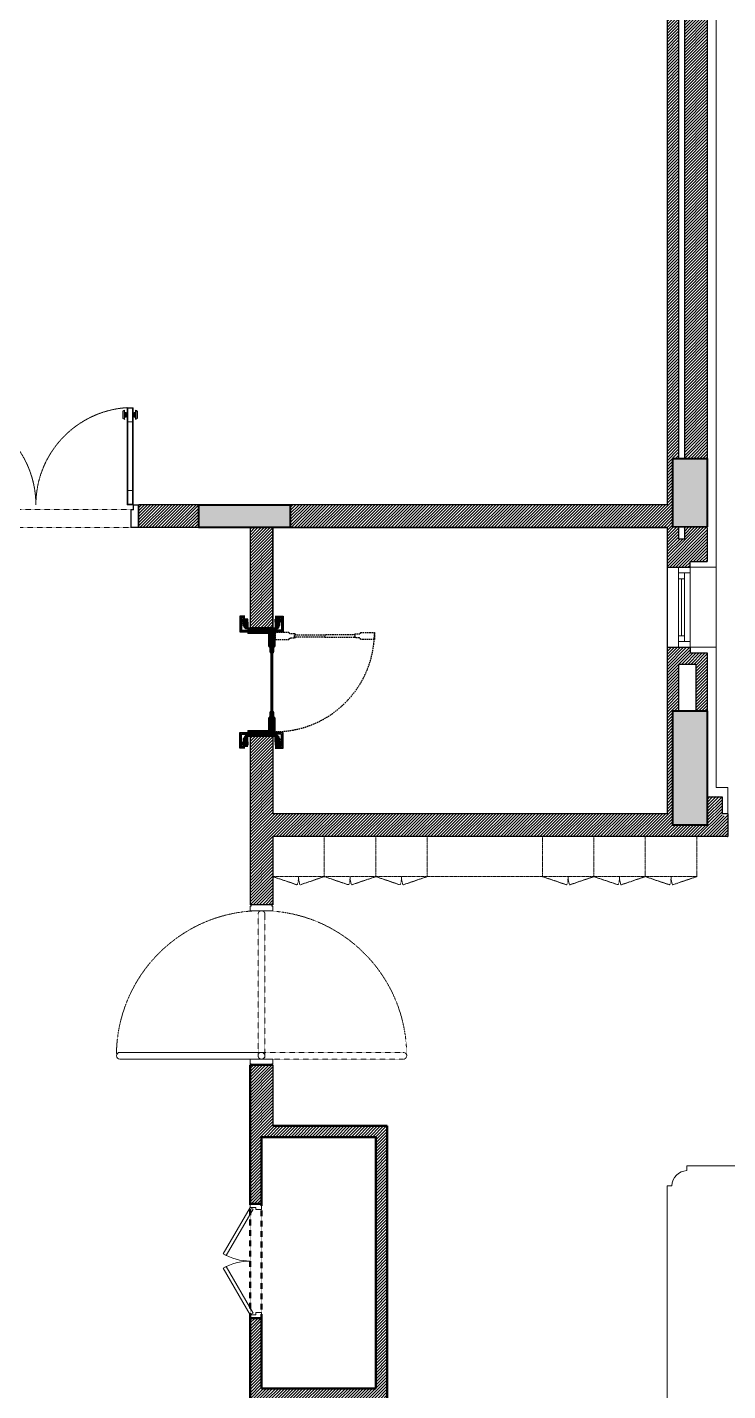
# Model space of a CAD drawing. Header units: inches. Extents: x 193287 to 241687, y 437648 to 550079.
# Drawn here: x 226417 to 232547, y 527358 to 539293 of the extents above; entities that cross this region are included whole.
import ezdxf

# ---------------------------------------------------------------- set-up
doc = ezdxf.new("R2010")
doc.units = ezdxf.units.IN
doc.header["$MEASUREMENT"] = 0
for name, pattern in [('xref grd floor$0$CENTER', [2, 1.25, -0.25, 0.25, -0.25]), ('xref grd floor$0$HIDDEN', [0.375, 0.25, -0.125]), ('xref grd floor$0$HIDDEN2', [0.1875, 0.125, -0.0625]), ('xref grd floor$1$HIDDEN', [0.375, 0.25, -0.125]), ('xref grd floor$1$HIDDEN2', [0.1875, 0.125, -0.0625])]:
    doc.linetypes.add(name, pattern=pattern)
for name, color, linetype, lineweight in [('1', 1, 'Continuous', 50), ('xref grd floor$0$A-ANNO-IDEN', 1, 'Continuous', 9), ('xref grd floor$0$A-DOOR', 134, 'Continuous', 18), ('xref grd floor$0$A-FLOR-FIXT', 8, 'Continuous', 9), ('xref grd floor$0$A-FLOR-HIDN', 252, 'xref grd floor$1$HIDDEN', 0), ('xref grd floor$0$A-WALL-TILE', 8, 'Continuous', 9), ('xref grd floor$0$WOOD-HID', 8, 'xref grd floor$0$HIDDEN', 18), ('xref grd floor$0$XREF-V2-GF_COLS$0$A-COLS', 5, 'Continuous', 40), ('xref grd floor$0$XREF-V2-GF_COLS$0$A-COLS-PATT', 253, 'Continuous', 20)]:
    doc.layers.add(name, color=color, linetype=linetype, lineweight=lineweight)
for name, color, linetype in [('xref grd floor$0$8', 8, 'Continuous'), ('xref grd floor$0$A-WALL', 7, 'Continuous'), ('xref grd floor$0$Calliper_wash basin counter', 1, 'Continuous'), ('xref grd floor$0$CQ Wall hatch_CHB', 8, 'Continuous'), ('xref grd floor$0$Layer1', 1, 'Continuous'), ('xref grd floor$0$WOOD', 23, 'Continuous')]:
    doc.layers.add(name, color=color, linetype=linetype)
pattern_1 = [(45, (20869.716, 76050.643), (-13.258252, 13.258252), [])]
pattern_2 = [(225, (218196.3136, -8146.5635), (2.65165043, -2.65165043), [])]
pattern_3 = [(225, (218218.0906, -8234.092), (2.65165043, -2.65165043), [])]
pattern_4 = [(225, (218218.0665, -8233.995), (2.65165043, -2.65165043), [])]

# ---------------------------------------------------------------- blocks, each defined once
blk = doc.blocks.new('*U40')
for p, q in [((-873, 1028), (-873, 948)), ((-869, 1008), (-859, 1008)), ((-869, 1008), (-869, 968)), ((-869, 968), (-859, 968)), ((-859, 1008), (-859, 968)), ((-855, 1008), (-850, 1008)), ((-855, 1008), (-855, 968)), ((-855, 968), (-850, 968)), ((-800, 1050), (-850, 1050)), ((-850, 1050), (-800, 1050)), ((-850, 200), (-850, 1050)), ((-804, 1046), (-846, 1046)), ((-846, 204), (-846, 1046)), ((-804, 1046), (-804, 204)), ((-800, 1050), (-800, 200)), ((-795, 1008), (-800, 1008)), ((-795, 968), (-800, 968)), ((-795, 1008), (-795, 968)), ((-781, 1008), (-791, 1008)), ((-791, 1008), (-791, 968)), ((-781, 968), (-791, 968)), ((-781, 1008), (-781, 968)), ((-777, 1028), (-777, 948)), ((777, 1028), (777, 948)), ((781, 1008), (781, 968)), ((781, 1008), (791, 1008)), ((781, 968), (791, 968)), ((791, 1008), (791, 968)), ((795, 1008), (795, 968)), ((795, 1008), (800, 1008)), ((795, 968), (800, 968)), ((800, 1050), (800, 200)), ((850, 1050), (800, 1050)), ((800, 1050), (850, 1050)), ((804, 1046), (804, 204)), ((804, 1046), (846, 1046)), ((846, 204), (846, 1046)), ((850, 200), (850, 1050)), ((855, 1008), (850, 1008)), ((855, 968), (850, 968)), ((855, 1008), (855, 968)), ((869, 1008), (859, 1008)), ((859, 1008), (859, 968)), ((869, 968), (859, 968)), ((869, 1008), (869, 968)), ((873, 1028), (873, 948)), ((-804, 926), (-846, 926)), ((804, 926), (846, 926)), ((-800, 200), (-850, 200)), ((800, 200), (850, 200))]:
    blk.add_line(p, q)
at = {"color": 253, "linetype": 'xref grd floor$1$HIDDEN2'}
for p, q in [((-830, 160), (830, 160)), ((830, 0), (-830, 0))]:
    blk.add_line(p, q, dxfattribs=at)
for points in [[(-888, 1020), (-888, 956)], [(-878, 1026), (-878, 949)], [(-772, 1026), (-772, 949)], [(-762, 1020), (-762, 956)], [(762, 1020), (762, 956)], [(772, 1026), (772, 949)], [(878, 1026), (878, 949)], [(888, 1020), (888, 956)]]:
    blk.add_lwpolyline(points)
for points in [[(-873, 1028), (-873, 948, -2.191511)], [(-777, 1028), (-777, 948, 2.191511)], [(777, 1028), (777, 948, -2.191511)], [(873, 1028), (873, 948, 2.191511)]]:
    blk.add_lwpolyline(points, format="xyb")
at = {"flags": 128}
for points in [[(-846, 926), (-804, 926), (-804, 1046), (-846, 1046)], [(846, 926), (804, 926), (804, 1046), (846, 1046)], [(-846, 204), (-804, 204), (-804, 324), (-846, 324)], [(846, 204), (804, 204), (804, 324), (846, 324)]]:
    blk.add_lwpolyline(points, close=True, dxfattribs=at)
for points in [[(-900, 200), (-850, 200), (-850, 160), (-830, 160), (-830, 0), (-900, 0)], [(-896, 196), (-854, 196), (-854, 156), (-834, 156), (-834, 4), (-896, 4)], [(900, 200), (850, 200), (850, 160), (830, 160), (830, 0), (900, 0)], [(896, 196), (854, 196), (854, 156), (834, 156), (834, 4), (896, 4)]]:
    blk.add_lwpolyline(points, close=True)
for centre, start, end in [((-861, 988), 106.2602, 129.7918), ((-861, 988), 230.2082, 253.7398), ((-789, 988), 50.2082, 73.7398), ((-789, 988), 286.2602, 309.7918), ((789, 988), 106.2602, 129.7918), ((789, 988), 230.2082, 253.7398), ((861, 988), 50.2082, 73.7398), ((861, 988), 286.2602, 309.7918)]:
    blk.add_arc(centre, 41.7, start, end)
at = {"linetype": 'xref grd floor$0$CENTER', "ltscale": 0.4}
for centre, start, end in [((-853, 199), 0.0777, 86.4509), ((853, 199), 93.5491, 179.9223)]:
    blk.add_arc(centre, 853, start, end, dxfattribs=at)
blk = doc.blocks.new('xref grd floor$0$DR-1400')
at = {"elevation": 0}
blk.add_lwpolyline([(0, 1350), (0, 1350), (200, 1350), (200, 1390), (190, 1390), (190, 1400), (10, 1400), (10, 1390), (0, 1390), (0, 1350)], dxfattribs=at)
at = {"color": 253, "linetype": 'xref grd floor$1$HIDDEN2'}
blk.add_lwpolyline([(70, 80), (70, 1320, -1), (130, 1320), (130, 80, -1), (70, 80)], format="xyb", dxfattribs=at)
blk.add_lwpolyline([(100, 110), (-1140, 110, 1), (-1140, 50), (100, 50, 1), (100, 110)], format="xyb")
blk.add_lwpolyline([(0, 50), (0, 50), (200, 50), (200, 10), (190, 10), (190, 0), (10, 0), (10, 10), (0, 10), (0, 50)])
at = {"linetype": 'xref grd floor$1$HIDDEN2'}
blk.add_lwpolyline([(100, 110), (1340, 110, -1), (1340, 50), (100, 50, -1), (100, 110)], format="xyb", dxfattribs=at)
blk.add_arc((100, 80, 0), 1270, 0.0002, 179.9998, dxfattribs=at)
blk = doc.blocks.new('xref grd floor$0$XREF-V2-GF_COLS')
at = {"layer": 'xref grd floor$0$XREF-V2-GF_COLS$0$A-COLS-PATT'}
for points in [[(281721, 503041), (281430, 502968), (281285, 503550), (281577, 503623)], [(278132, 502349), (278181, 502155), (277404, 501961), (277356, 502155)], [(282352, 500508), (282060, 500435), (281819, 501406), (282110, 501478)]]:
    blk.add_hatch(color=256, dxfattribs=at).paths.add_polyline_path(points)
at = {"layer": 'xref grd floor$0$XREF-V2-GF_COLS$0$A-COLS'}
for points in [[(281721, 503041), (281430, 502968), (281285, 503550), (281577, 503623)], [(281721, 503041), (281430, 502968), (281285, 503550), (281577, 503623)], [(278132, 502349), (278181, 502155), (277404, 501961), (277356, 502155)], [(278132, 502349), (278181, 502155), (277404, 501961), (277356, 502155)], [(282352, 500508), (282060, 500435), (281819, 501406), (282110, 501478)], [(282352, 500508), (282060, 500435), (281819, 501406), (282110, 501478)]]:
    blk.add_lwpolyline(points, close=True, dxfattribs=at)
blk = doc.blocks.new('xref grd floor$0$stonecladding')
at = {"layer": 'xref grd floor$0$A-WALL-TILE'}
for p, q in [((39160, 43451, 0), (39160, 40113, 0)), ((39160, 40113, 0), (39160, 34736, 0)), ((39160, 34736, 0), (39260, 34736, 0)), ((39260, 34736, 0), (39260, 34506, 0))]:
    blk.add_line(p, q, dxfattribs=at)
blk = doc.blocks.new('xref grd floor$0$door hinge plan')
at = {"layer": 'xref grd floor$0$Calliper_wash basin counter', "linetype": 'xref grd floor$0$HIDDEN2', "lineweight": 0}
for points in [[(18622, -10463), (18622, -10495), (18625, -10495), (18625, -10464)], [(18626, -10447), (18626, -10457), (18635, -10457)], [(18627, -10464), (18627, -10464)], [(18631, -10463), (18631, -10495), (18628, -10495), (18628, -10464)]]:
    blk.add_lwpolyline(points, dxfattribs=at)
blk.add_circle((18626, -10457), 7, dxfattribs=at)
blk = doc.blocks.new('xref grd floor$0$door gasket')
at = {"layer": 'xref grd floor$0$Calliper_wash basin counter', "color": 1, "lineweight": 0}
for points in [[(18558, -10543), (18558, -10544), (18556, -10544), (18558, -10545), (18558, -10546), (18556, -10545), (18558, -10546), (18558, -10546)], [(18559, -10543), (18559, -10544), (18560, -10544), (18559, -10545), (18559, -10546), (18560, -10545), (18559, -10546), (18558, -10546)]]:
    blk.add_lwpolyline(points, dxfattribs=at)
blk.add_circle((18558, -10540), 2.73, dxfattribs=at)
blk.add_arc((18558, -10540), 3.5, 281.1202, 258.8798, dxfattribs=at)
blk = doc.blocks.new('xref grd floor$0$wd-05')
at = {"layer": 'xref grd floor$0$WOOD', "lineweight": 0}
h = blk.add_hatch(dxfattribs=at)
h.set_pattern_fill('ANSI31', color=8, scale=30, angle=900, style=0)
h.set_pattern_definition(pattern_3)
h.paths.add_polyline_path([(18041, 5156), (18041, 5111), (18012, 5111), (18012, 5156)])
h = blk.add_hatch(dxfattribs=at)
h.set_pattern_fill('ANSI31', color=8, scale=30, angle=900, style=0)
h.set_pattern_definition(pattern_3)
edge = h.paths.add_edge_path()
edge.add_line((18058, 5111), (18058, 5115))
edge.add_line((18058, 5115), (18081, 5115))
edge.add_line((18081, 5115), (18081, 5111))
edge.add_line((18081, 5111), (18100, 5111))
edge.add_line((18100, 5111), (18100, 5131))
edge.add_line((18100, 5131), (18094, 5131))
edge.add_arc((18090, 5131), 4, 0, 90)
edge.add_line((18090, 5135), (18090, 5141))
edge.add_arc((18092, 5196), 54.6, -103.2056, -92.3567, ccw=False)
edge.add_arc((18084, 5159), 17.6, -142.9273, -106.2685, ccw=False)
edge.add_arc((18064, 5145), 6.95, 30.6508, 87.0016)
edge.add_arc((18065, 5146), 5.85, 88.0885, 182.1757)
edge.add_line((18059, 5146), (18055, 5146))
edge.add_line((18055, 5146), (18055, 5151))
edge.add_line((18055, 5151), (18046, 5151))
edge.add_line((18046, 5151), (18046, 5146))
edge.add_line((18046, 5146), (18041, 5146))
edge.add_line((18041, 5146), (18041, 5111))
edge.add_line((18041, 5111), (18058, 5111))
h = blk.add_hatch(dxfattribs=at)
h.set_pattern_fill('ANSI31', color=8, scale=30, angle=900, style=0)
h.set_pattern_definition(pattern_4)
edge = h.paths.add_edge_path()
edge.add_line((19071, 5115), (19071, 5111))
edge.add_line((19071, 5111), (19089, 5111))
edge.add_line((19089, 5111), (19089, 5146))
edge.add_line((19089, 5146), (19084, 5146))
edge.add_line((19084, 5146), (19084, 5151))
edge.add_line((19084, 5151), (19074, 5151))
edge.add_line((19074, 5151), (19074, 5146))
edge.add_line((19074, 5146), (19071, 5146))
edge.add_arc((19065, 5146), 5.85, -2.1757, 91.9115)
edge.add_arc((19065, 5145), 6.95, 92.9984, 149.3492)
edge.add_arc((19045, 5159), 17.6, -73.7315, -37.0727, ccw=False)
edge.add_arc((19038, 5196), 54.6, -87.6433, -76.7944, ccw=False)
edge.add_line((19040, 5141), (19040, 5135))
edge.add_arc((19040, 5131), 4, 90, 180)
edge.add_line((19036, 5131), (19030, 5131))
edge.add_line((19030, 5131), (19030, 5111))
edge.add_line((19030, 5111), (19048, 5111))
edge.add_line((19048, 5111), (19048, 5115))
edge.add_line((19048, 5115), (19071, 5115))
h = blk.add_hatch(dxfattribs=at)
h.set_pattern_fill('ANSI31', color=8, scale=30, angle=900, style=0)
h.set_pattern_definition(pattern_4)
h.paths.add_polyline_path([(19089, 5156), (19089, 5111), (19117, 5111), (19117, 5156)])
h = blk.add_hatch(dxfattribs=at)
h.set_pattern_fill('ANSI31', color=8, scale=30, angle=900, style=0)
h.set_pattern_definition(pattern_2)
h.paths.add_polyline_path([(18140, 5021), (18140, 5021), (18140, 5111), (18125, 5111), (18090, 5111), (18090, 4871), (18130, 4871), (18130, 4928), (18127, 4928), (18127, 4932), (18140, 4932)])
h = blk.add_hatch(dxfattribs=at)
h.set_pattern_fill('ANSI31', color=8, scale=30, angle=900, style=0)
h.set_pattern_definition(pattern_2)
h.paths.add_polyline_path([(18990, 5021), (18990, 5021), (18990, 5021), (18990, 5111), (19040, 5111), (19040, 4871), (19000, 4871), (19000, 4928), (19003, 4928), (19003, 4932), (18990, 4932)])
h = blk.add_hatch(dxfattribs=at)
h.set_pattern_fill('ANSI31', color=8, scale=30, angle=900, style=0)
h.set_pattern_definition([(225, (103975.2757, -15877.418), (2.65165043, -2.65165043), [])])
edge = h.paths.add_edge_path()
edge.add_line((18131, 4931), (18251, 4931))
edge.add_line((18251, 4931), (18251, 4927))
edge.add_arc((18251, 4920), 6.66, -3.7279, 93.0718, ccw=False)
edge.add_line((18258, 4920), (18263, 4920))
edge.add_line((18263, 4920), (18263, 4918))
edge.add_line((18263, 4918), (18301, 4918))
edge.add_line((18301, 4918), (18301, 4916))
edge.add_line((18301, 4916), (18307, 4916))
edge.add_arc((18310, 4916), 3.01, 180, 270.1129)
edge.add_line((18310, 4913), (18310, 4911))
edge.add_line((18310, 4911), (18300, 4911))
edge.add_line((18300, 4911), (18300, 4891))
edge.add_line((18300, 4891), (18310, 4891))
edge.add_line((18310, 4891), (18310, 4889))
edge.add_arc((18310, 4886), 3.01, 89.8871, 180)
edge.add_line((18307, 4886), (18301, 4886))
edge.add_line((18301, 4886), (18301, 4884))
edge.add_line((18301, 4884), (18263, 4884))
edge.add_line((18263, 4884), (18263, 4882))
edge.add_line((18263, 4882), (18258, 4882))
edge.add_arc((18251, 4882), 6.66, -93.0718, 3.7279, ccw=False)
edge.add_line((18251, 4875), (18251, 4871))
edge.add_line((18251, 4871), (18131, 4871))
edge.add_line((18131, 4871), (18131, 4902))
edge.add_line((18131, 4902), (18131, 4931))
h = blk.add_hatch(dxfattribs=at)
h.set_pattern_fill('ANSI31', color=8, scale=30, angle=900, style=0)
h.set_pattern_definition([(315, (-67705.967, -15424.9717), (-2.65165043, -2.65165043), [])])
h.paths.add_polyline_path([(18565, 4911), (18300, 4911), (18300, 4891), (18565, 4891)])
h = blk.add_hatch(dxfattribs=at)
h.set_pattern_fill('ANSI31', color=8, scale=30, angle=900, style=0)
h.set_pattern_definition([(225, (104842.2757, -15424.9717), (2.65165043, -2.65165043), [])])
h.paths.add_polyline_path([(18565, 4911), (18830, 4911), (18830, 4891), (18565, 4891)])
h = blk.add_hatch(dxfattribs=at)
h.set_pattern_fill('ANSI31', color=8, scale=30, angle=900, style=0)
h.set_pattern_definition([(225, (104843.2757, -15424.9717), (2.65165043, -2.65165043), [])])
edge = h.paths.add_edge_path()
edge.add_line((18830, 4891), (18820, 4891))
edge.add_line((18820, 4891), (18820, 4889))
edge.add_arc((18820, 4886), 3.01, 0, 90.1129, ccw=False)
edge.add_line((18823, 4886), (18829, 4886))
edge.add_line((18829, 4886), (18829, 4884))
edge.add_line((18829, 4884), (18867, 4884))
edge.add_line((18867, 4884), (18867, 4882))
edge.add_line((18867, 4882), (18872, 4882))
edge.add_arc((18878, 4882), 6.66, 176.2721, 273.0718)
edge.add_line((18879, 4875), (18879, 4871))
edge.add_line((18879, 4871), (18999, 4871))
edge.add_line((18999, 4871), (18999, 4931))
edge.add_line((18999, 4931), (18879, 4931))
edge.add_line((18879, 4931), (18879, 4927))
edge.add_arc((18878, 4920), 6.66, 86.9282, 183.7279)
edge.add_line((18872, 4920), (18867, 4920))
edge.add_line((18867, 4920), (18867, 4918))
edge.add_line((18867, 4918), (18829, 4918))
edge.add_line((18829, 4918), (18829, 4916))
edge.add_line((18829, 4916), (18823, 4916))
edge.add_arc((18820, 4916), 3.01, -90.1129, 0, ccw=False)
edge.add_line((18820, 4913), (18820, 4911))
edge.add_line((18820, 4911), (18830, 4911))
edge.add_line((18830, 4911), (18830, 4891))
h = blk.add_hatch(dxfattribs=at)
h.set_pattern_fill('ANSI31', color=8, scale=30, angle=900, style=0)
h.set_pattern_definition(pattern_2)
h.paths.add_polyline_path([(18041, 4826), (18041, 4871), (18012, 4871), (18012, 4826)])
h = blk.add_hatch(dxfattribs=at)
h.set_pattern_fill('ANSI31', color=8, scale=30, angle=900, style=0)
h.set_pattern_definition(pattern_2)
edge = h.paths.add_edge_path()
edge.add_line((18058, 4867), (18058, 4871))
edge.add_line((18058, 4871), (18041, 4871))
edge.add_line((18041, 4871), (18041, 4836))
edge.add_line((18041, 4836), (18046, 4836))
edge.add_line((18046, 4836), (18046, 4831))
edge.add_line((18046, 4831), (18055, 4831))
edge.add_line((18055, 4831), (18055, 4836))
edge.add_line((18055, 4836), (18059, 4836))
edge.add_arc((18065, 4836), 5.85, 177.8243, 271.9115)
edge.add_arc((18064, 4837), 6.95, -87.0016, -30.6508)
edge.add_arc((18084, 4823), 17.6, 106.2685, 142.9273, ccw=False)
edge.add_arc((18092, 4786), 54.6, 92.3567, 103.2056, ccw=False)
edge.add_line((18090, 4841), (18090, 4847))
edge.add_arc((18090, 4851), 4, -90, 0)
edge.add_line((18094, 4851), (18100, 4851))
edge.add_line((18100, 4851), (18100, 4871))
edge.add_line((18100, 4871), (18081, 4871))
edge.add_line((18081, 4871), (18081, 4867))
edge.add_line((18081, 4867), (18058, 4867))
h = blk.add_hatch(dxfattribs=at)
h.set_pattern_fill('ANSI31', color=8, scale=30, angle=900, style=0)
h.set_pattern_definition(pattern_2)
h.paths.add_polyline_path([(19030, 4851), (19036, 4851, 0.414214), (19040, 4847), (19040, 4841, -0.047373), (19050, 4839, -0.161332), (19059, 4833, 0.250955), (19065, 4830, 0.435265), (19071, 4836), (19074, 4836), (19074, 4831), (19084, 4831), (19084, 4836), (19089, 4836), (19089, 4871), (19071, 4871), (19071, 4867), (19048, 4867), (19048, 4871), (19039, 4871), (19030, 4871)])
h = blk.add_hatch(dxfattribs=at)
h.set_pattern_fill('ANSI31', color=8, scale=30, angle=900, style=0)
h.set_pattern_definition(pattern_2)
h.paths.add_polyline_path([(19089, 4826), (19089, 4871), (19117, 4871), (19117, 4826)])
at = {"layer": 'xref grd floor$0$8', "ltscale": 5, "elevation": 0}
for points in [[(17987, 5136), (17987, 5181), (18125, 5181), (18125, 5111)], [(17992, 5136), (17992, 5176), (18120, 5176), (18120, 5111)], [(18002, 5111), (18002, 5166), (18110, 5166), (18110, 5111)], [(19142, 5136), (19142, 5181), (19005, 5181), (19005, 5111)], [(19137, 5136), (19137, 5176), (19010, 5176), (19010, 5111)], [(19127, 5136), (19127, 5166), (19020, 5166), (19020, 5111)], [(17987, 4871), (17987, 4801), (18125, 4801), (18125, 4871)], [(17992, 4871), (17992, 4806), (18120, 4806), (18120, 4871)], [(18002, 4871), (18002, 4816), (18110, 4816), (18110, 4871)], [(19142, 4871), (19142, 4801), (19005, 4801), (19005, 4871)], [(19137, 4871), (19137, 4806), (19010, 4806), (19010, 4871)], [(19127, 4871), (19127, 4816), (19020, 4816), (19020, 4871)]]:
    blk.add_lwpolyline(points, dxfattribs=at)
at = {"layer": 'xref grd floor$0$8', "elevation": 0}
blk.add_lwpolyline([(18012, 4871), (18012, 4846)], dxfattribs=at)
at = {"layer": 'xref grd floor$0$8', "linetype": 'xref grd floor$0$HIDDEN', "ltscale": 50, "elevation": 0}
blk.add_lwpolyline([(18979, 4702), (18979, 4692), (18981, 4692, -0.414791), (18984, 4695), (18984, 4701), (18986, 4701), (18986, 4739), (18988, 4739), (18988, 4744, 0.449416), (18995, 4751), (18999, 4751), (18999, 4871), (18939, 4871), (18939, 4751), (18943, 4751, 0.449416), (18950, 4744), (18950, 4739), (18952, 4739), (18952, 4701), (18954, 4701), (18954, 4695, -0.414791), (18957, 4692), (18959, 4692), (18959, 4702)], format="xyb", close=True, dxfattribs=at)
for points in [[(18959, 4437), (18959, 4702), (18979, 4702), (18979, 4437), (18959, 4437)], [(18959, 4437), (18959, 4172), (18979, 4172), (18979, 4437), (18959, 4437)]]:
    blk.add_lwpolyline(points, dxfattribs=at)
blk.add_lwpolyline([(18939, 4003), (18939, 4123), (18943, 4123, -0.449416), (18950, 4130), (18950, 4135), (18952, 4135), (18952, 4173), (18954, 4173), (18954, 4179, 0.414791), (18957, 4182), (18959, 4182), (18959, 4172), (18979, 4172), (18979, 4182), (18981, 4182, 0.414791), (18984, 4179), (18984, 4173), (18986, 4173), (18986, 4135), (18988, 4135), (18988, 4130, -0.449416), (18995, 4123), (18999, 4123), (18999, 4003), (18968, 4003), (18968, 4003), (18939, 4003)], format="xyb", dxfattribs=at)
at = {"layer": 'xref grd floor$0$8', "linetype": 'xref grd floor$0$HIDDEN', "ltscale": 50}
blk.add_arc((18999, 4871, 0), 868, 180, 270, dxfattribs=at)
at = {"layer": 'xref grd floor$0$WOOD', "color": 1, "ltscale": 5, "elevation": 0}
for points in [[(18041, 5156), (18041, 5111), (18012, 5111), (18012, 5156), (18041, 5156)], [(19089, 5156), (19089, 5111), (19117, 5111), (19117, 5156), (19089, 5156)], [(18041, 4826), (18041, 4871), (18012, 4871), (18012, 4826), (18041, 4826)], [(19089, 4826), (19089, 4871), (19117, 4871), (19117, 4826), (19089, 4826)]]:
    blk.add_lwpolyline(points, dxfattribs=at)
for points in [[(18065, 5152, 0.435265), (18059, 5146), (18055, 5146), (18055, 5151), (18046, 5151), (18046, 5146), (18041, 5146), (18041, 5111), (18100, 5111), (18100, 5131), (18094, 5131, 0.414214), (18090, 5135), (18090, 5141, -0.047373), (18080, 5142, -0.161332), (18070, 5149, 0.250955)], [(19065, 5152, -0.435265), (19071, 5146), (19074, 5146), (19074, 5151), (19084, 5151), (19084, 5146), (19089, 5146), (19089, 5111), (19030, 5111), (19030, 5131), (19036, 5131, -0.414214), (19040, 5135), (19040, 5141, 0.047373), (19050, 5142, 0.161332), (19059, 5149, -0.250955)], [(18065, 4830, -0.435265), (18059, 4836), (18055, 4836), (18055, 4831), (18046, 4831), (18046, 4836), (18041, 4836), (18041, 4871), (18100, 4871), (18100, 4851), (18094, 4851, -0.414214), (18090, 4847), (18090, 4841, 0.047373), (18080, 4839, 0.161332), (18070, 4833, -0.250955)], [(19065, 4830, 0.435265), (19071, 4836), (19074, 4836), (19074, 4831), (19084, 4831), (19084, 4836), (19089, 4836), (19089, 4871), (19030, 4871), (19030, 4851), (19036, 4851, 0.414214), (19040, 4847), (19040, 4841, -0.047373), (19050, 4839, -0.161332), (19059, 4833, 0.250955)]]:
    blk.add_lwpolyline(points, format="xyb", close=True, dxfattribs=at)
for points in [[(18081, 5115), (18058, 5115), (18058, 5111), (18081, 5111)], [(19048, 5115), (19071, 5115), (19071, 5111), (19048, 5111)], [(18081, 4867), (18058, 4867), (18058, 4871), (18081, 4871)], [(19048, 4867), (19071, 4867), (19071, 4871), (19048, 4871)]]:
    blk.add_lwpolyline(points, close=True, dxfattribs=at)
at = {"layer": 'xref grd floor$0$WOOD', "color": 1, "lineweight": 0, "ltscale": 5, "elevation": 0}
blk.add_lwpolyline([(18140, 5111), (18140, 5111), (18140, 5111), (18140, 5111, -1.496606), (18140, 5111), (18140, 5111), (18125, 5111), (18090, 5111), (18090, 4871), (18130, 4871), (18130, 4871), (18130, 4928), (18127, 4928), (18127, 4932), (18140, 4932), (18140, 5111)], format="xyb", dxfattribs=at)
for points in [[(18990, 5111), (18990, 5111), (18990, 5111), (18990, 5111), (18990, 5111), (18990, 5111), (18995, 5111), (19040, 5111), (19040, 4871), (19000, 4871), (19000, 4871), (19000, 4928), (19003, 4928), (19003, 4932), (18995, 4932)], [(18993, 4932), (18990, 4932), (18990, 5111)]]:
    blk.add_lwpolyline(points, dxfattribs=at)
at = {"layer": 'xref grd floor$0$WOOD', "lineweight": 0, "ltscale": 5, "elevation": 0}
blk.add_lwpolyline([(18131, 4931), (18251, 4931), (18251, 4927, -0.449416), (18258, 4920), (18263, 4920), (18263, 4918), (18301, 4918), (18301, 4916), (18307, 4916, 0.414791), (18310, 4913), (18310, 4911), (18300, 4911), (18300, 4891), (18310, 4891), (18310, 4889, 0.414791), (18307, 4886), (18301, 4886), (18301, 4884), (18263, 4884), (18263, 4882), (18258, 4882, -0.449416), (18251, 4875), (18251, 4871), (18131, 4871), (18131, 4902), (18131, 4902), (18131, 4931)], format="xyb", dxfattribs=at)
for points in [[(18565, 4911), (18300, 4911), (18300, 4891), (18565, 4891), (18565, 4911)], [(18565, 4911), (18830, 4911), (18830, 4891), (18565, 4891), (18565, 4911)]]:
    blk.add_lwpolyline(points, dxfattribs=at)
blk.add_lwpolyline([(18830, 4891), (18820, 4891), (18820, 4889, -0.414791), (18823, 4886), (18829, 4886), (18829, 4884), (18867, 4884), (18867, 4882), (18872, 4882, 0.449416), (18879, 4875), (18879, 4871), (18999, 4871), (18999, 4931), (18879, 4931), (18879, 4927, 0.449416), (18872, 4920), (18867, 4920), (18867, 4918), (18829, 4918), (18829, 4916), (18823, 4916, -0.414791), (18820, 4913), (18820, 4911), (18830, 4911)], format="xyb", close=True, dxfattribs=at)
at = {"layer": 'xref grd floor$0$WOOD', "ltscale": 5}
blk.add_lwpolyline([(18995, 4932), (18995, 4935), (18993, 4935), (18993, 4932)], dxfattribs=at)
at = {"layer": 'xref grd floor$0$WOOD-HID', "color": 1, "extrusion": (0, 0, -1), "zscale": -1, "rotation": 180}
blk.add_blockref('xref grd floor$0$door gasket', (-436, -5612), dxfattribs=at)
at = {"layer": 'xref grd floor$0$WOOD-HID', "color": 5, "extrusion": (0, 0, -1), "zscale": -1, "rotation": 180}
blk.add_blockref('xref grd floor$0$door hinge plan', (-374, -5586), dxfattribs=at)
blk = doc.blocks.new('mak ground floor plan')
at = {"layer": 'xref grd floor$0$CQ Wall hatch_CHB'}
h = blk.add_hatch(dxfattribs=at)
h.set_pattern_fill('ANSI31,_O', color=8, scale=150)
h.set_pattern_definition(pattern_1)
h.paths.add_polyline_path([(59650, 113667), (59700, 113667), (59700, 119462), (59700, 119762), (58850, 119762), (58450, 119762), (58450, 119812), (58850, 119812), (58850, 120012), (58350, 120012), (58350, 119662), (59600, 119662), (59600, 113262), (56300, 113262), (56300, 113062), (59600, 113062), (59600, 113062), (59600, 112764), (59600, 112714), (59800, 112714), (59800, 112764), (59950, 112764), (59950, 113067), (59750, 113067), (59750, 112964), (59700, 112964), (59700, 113067), (59650, 113067)])
h = blk.add_hatch(dxfattribs=at)
h.set_pattern_fill('ANSI31,_O', color=8, scale=150)
h.set_pattern_definition(pattern_1)
h.paths.add_polyline_path([(59950, 119462), (59750, 119462), (59750, 113667), (59950, 113667)])
h = blk.add_hatch(dxfattribs=at)
h.set_pattern_fill('ANSI31,_O', color=8, scale=150)
h.set_pattern_definition(pattern_1)
h.paths.add_polyline_path([(55500, 113262), (54975, 113262), (54975, 113062), (55500, 113062)])
h = blk.add_hatch(dxfattribs=at)
h.set_pattern_fill('ANSI31,_O', color=8, scale=150)
h.set_pattern_definition(pattern_1)
h.paths.add_polyline_path([(56150, 113062), (55950, 113062), (55950, 112184), (56150, 112184)])
h = blk.add_hatch(dxfattribs=at)
h.set_pattern_fill('ANSI31,_O', color=8, scale=150)
h.set_pattern_definition(pattern_1)
h.paths.add_polyline_path([(59950, 111964), (59800, 111964), (59800, 112014), (59600, 112014), (59600, 111964), (59600, 110557), (56150, 110557), (56150, 111234), (55950, 111234), (55950, 109759), (56150, 109759), (56150, 110357), (60130, 110357), (60134, 110552), (60080, 110532), (60080, 110706), (59950, 110707), (59950, 110457), (59650, 110457), (59650, 111457), (59700, 111457), (59700, 111867), (59850, 111867), (59850, 111457), (59950, 111457)])
h = blk.add_hatch(dxfattribs=at)
h.set_pattern_fill('ANSI31,_O', color=8, scale=150)
h.set_pattern_definition(pattern_1)
h.paths.add_polyline_path([(59700, 94701), (59600, 94701), (59600, 92077), (58300, 92077), (58250, 92076), (58250, 91976), (58300, 91976), (58300, 91727), (59200, 91727), (59200, 91927), (58400, 91927), (58400, 91977), (59200, 91977), (59200, 91977), (59700, 91977), (59700, 92477)])
h.paths.add_polyline_path([(59600, 96801), (59700, 96801), (59700, 98732), (59700, 98732), (59700, 99532), (59700, 100337), (59750, 100337), (59750, 99532), (59950, 99532), (59950, 101627), (59750, 101627), (59750, 101037), (59700, 101037), (59700, 101627), (59650, 101627), (59650, 102627), (59950, 102627), (61107, 102627), (61107, 102577), (59950, 102577), (59950, 102377), (61207, 102377), (61207, 102727), (59700, 102727), (59700, 104677), (59600, 104677), (59600, 104327), (57150, 104327), (57150, 104427), (56050, 104427), (56050, 105427), (57150, 105427), (57150, 107827), (56150, 107827), (56150, 108359), (55950, 108359), (55950, 107142), (56050, 107142), (56050, 107727), (57050, 107727), (57050, 105527), (56050, 105527), (56050, 106142), (55950, 106142), (55950, 104177), (56050, 104177), (56050, 104227), (59600, 104227), (59600, 102727), (59600, 99627), (58400, 99627), (58400, 102927), (56050, 102927), (56050, 103227), (55950, 103227), (55950, 102239), (56050, 102239), (56050, 102303), (56900, 102303), (56900, 102109), (57000, 102109), (57000, 102727), (58300, 102727), (58300, 100227), (57000, 100227), (57000, 101159), (56900, 101159), (56900, 101037), (56050, 101037), (56050, 101339), (55950, 101339), (55950, 100227), (54975, 100227), (54975, 100027), (55125, 100027), (55125, 99427), (55325, 99427), (55325, 100027), (58200, 100027), (58200, 99427), (59600, 99427)])
for p, q in [((55950, 107141, 0), (55950, 108358, 0)), ((55950, 108358, 0), (56150, 108358, 0)), ((55950, 107141, 0), (55950, 108358, 0)), ((55950, 108358, 0), (56150, 108358, 0)), ((55950, 107141, 0), (55950, 108358, 0)), ((55950, 108358, 0), (56150, 108358, 0)), ((56150, 107826, 0), (57150, 107826, 0)), ((56150, 107826, 0), (57150, 107826, 0)), ((56150, 107826, 0), (57150, 107826, 0)), ((57150, 107826, 0), (57150, 105426, 0)), ((57150, 107826, 0), (57150, 105426, 0)), ((57150, 107826, 0), (57150, 105426, 0)), ((57050, 107726, 0), (56050, 107726, 0)), ((56050, 107726, 0), (56050, 107141, 0)), ((57050, 107726, 0), (56050, 107726, 0)), ((56050, 107726, 0), (56050, 107141, 0)), ((57050, 107726, 0), (56050, 107726, 0)), ((56050, 107726, 0), (56050, 107141, 0)), ((57050, 105526, 0), (57050, 107726, 0)), ((57050, 105526, 0), (57050, 107726, 0)), ((57050, 105526, 0), (57050, 107726, 0)), ((56050, 107141, 0), (55950, 107141, 0)), ((56050, 107141, 0), (55950, 107141, 0)), ((56050, 107141, 0), (55950, 107141, 0)), ((55950, 104126, 0), (55950, 106141, 0)), ((55950, 106141, 0), (56050, 106141, 0)), ((55950, 104126, 0), (55950, 106141, 0)), ((55950, 106141, 0), (56050, 106141, 0)), ((55950, 104126, 0), (55950, 106141, 0)), ((55950, 106141, 0), (56050, 106141, 0)), ((56050, 106141, 0), (56050, 105526, 0)), ((56050, 106141, 0), (56050, 105526, 0)), ((56050, 106141, 0), (56050, 105526, 0)), ((56050, 105526, 0), (57050, 105526, 0)), ((56050, 105526, 0), (57050, 105526, 0)), ((56050, 105526, 0), (57050, 105526, 0))]:
    blk.add_line(p, q)
at = {"color": 253, "linetype": 'xref grd floor$0$HIDDEN2'}
for p, q in [((55950, 107141, 0), (55950, 106141, 0)), ((55950, 107141, 0), (55950, 106141, 0)), ((55950, 107141, 0), (55950, 106141, 0)), ((56050, 106141, 0), (56050, 107141, 0)), ((56050, 106141, 0), (56050, 107141, 0)), ((56050, 106141, 0), (56050, 107141, 0))]:
    blk.add_line(p, q, dxfattribs=at)
at = {"layer": 'xref grd floor$0$8'}
blk.add_line((59600, 110556, 0), (56150, 110556, 0), dxfattribs=at)
blk.add_line((59600, 110556, 0), (56150, 110556, 0), dxfattribs=at)
blk.add_line((59600, 110556, 0), (56150, 110556, 0), dxfattribs=at)
at = {"layer": 'xref grd floor$0$A-DOOR'}
for p, q in [((59750, 112614, 0), (59700, 112614, 0)), ((59750, 112614, 0), (59700, 112614, 0)), ((59750, 112614, 0), (59700, 112614, 0)), ((59725, 112614, 0), (59725, 112114, 0)), ((59725, 112614, 0), (59725, 112114, 0)), ((59725, 112614, 0), (59725, 112114, 0)), ((59750, 112114, 0), (59700, 112114, 0)), ((59750, 112114, 0), (59700, 112114, 0)), ((59750, 112114, 0), (59700, 112114, 0))]:
    blk.add_line(p, q, dxfattribs=at)
at = {"layer": 'xref grd floor$0$A-DOOR', "elevation": 0}
for points in [[(59800, 112714), (59700, 112714), (59700, 112014), (59800, 112014)], [(59800, 112714), (59700, 112714), (59700, 112664), (59800, 112664)], [(59800, 112714), (59700, 112714), (59700, 112014), (59800, 112014)], [(59800, 112714), (59700, 112714), (59700, 112664), (59800, 112664)], [(59800, 112714), (59700, 112714), (59700, 112014), (59800, 112014)], [(59800, 112714), (59700, 112714), (59700, 112664), (59800, 112664)], [(59750, 112664), (59700, 112664), (59700, 112064), (59750, 112064)], [(59750, 112664), (59700, 112664), (59700, 112064), (59750, 112064)], [(59750, 112664), (59700, 112664), (59700, 112064), (59750, 112064)], [(59800, 112014), (59700, 112014), (59700, 112064), (59800, 112064)], [(59800, 112014), (59700, 112014), (59700, 112064), (59800, 112064)], [(59800, 112014), (59700, 112014), (59700, 112064), (59800, 112064)], [(55741, 106689), (55715, 106704), (55950, 107111), (55976, 107096)], [(55741, 106689), (55715, 106704), (55950, 107111), (55976, 107096)], [(55741, 106689), (55715, 106704), (55950, 107111), (55976, 107096)], [(55960, 107141), (55950, 107141), (55950, 107111), (56000, 107111), (56000, 107091), (56050, 107091), (56050, 107141), (56040, 107141)], [(55960, 107141), (55950, 107141), (55950, 107111), (56000, 107111), (56000, 107091), (56050, 107091), (56050, 107141), (56040, 107141)], [(55960, 107141), (55950, 107141), (55950, 107111), (56000, 107111), (56000, 107091), (56050, 107091), (56050, 107141), (56040, 107141)], [(55741, 106593), (55715, 106578), (55950, 106171), (55976, 106186)], [(55741, 106593), (55715, 106578), (55950, 106171), (55976, 106186)], [(55741, 106593), (55715, 106578), (55950, 106171), (55976, 106186)], [(55950, 106141), (55950, 106171), (56000, 106171), (56000, 106191), (56050, 106191), (56050, 106141)], [(55950, 106141), (55950, 106171), (56000, 106171), (56000, 106191), (56050, 106191), (56050, 106141)], [(55950, 106141), (55950, 106171), (56000, 106171), (56000, 106191), (56050, 106191), (56050, 106141)]]:
    blk.add_lwpolyline(points, close=True, dxfattribs=at)
at = {"layer": 'xref grd floor$0$A-DOOR'}
for centre, start, end in [((55950, 107111, 0), 240, 270), ((55950, 107111, 0), 240, 270), ((55950, 107111, 0), 240, 270), ((55950, 106171, 0), 90, 120), ((55950, 106171, 0), 90, 120), ((55950, 106171, 0), 90, 120)]:
    blk.add_arc(centre, 470, start, end, dxfattribs=at)
at = {"layer": 'xref grd floor$0$A-FLOR-FIXT', "lineweight": 0, "elevation": 0}
blk.add_lwpolyline([(59600, 104676), (59600, 107300), (59640, 107300, -0.385315), (59773, 107433), (59773, 107474), (60966, 107474), (60966, 107433, -0.385315), (61100, 107300), (61140, 107300), (61140, 105302), (61100, 105302, -0.385315), (60966, 105169), (60966, 105129), (60300, 105129), (60300, 103326), (62890, 103326), (62890, 109756), (61650, 109756), (61650, 110356)], format="xyb", dxfattribs=at)
blk.add_lwpolyline([(59600, 104676), (59600, 107300), (59640, 107300, -0.385315), (59773, 107433), (59773, 107474), (60966, 107474), (60966, 107433, -0.385315), (61100, 107300), (61140, 107300), (61140, 105302), (61100, 105302, -0.385315), (60966, 105169), (60966, 105129), (60300, 105129), (60300, 103326), (62890, 103326), (62890, 109756), (61650, 109756), (61650, 110356)], format="xyb", dxfattribs=at)
blk.add_lwpolyline([(59600, 104676), (59600, 107300), (59640, 107300, -0.385315), (59773, 107433), (59773, 107474), (60966, 107474), (60966, 107433, -0.385315), (61100, 107300), (61140, 107300), (61140, 105302), (61100, 105302, -0.385315), (60966, 105169), (60966, 105129), (60300, 105129), (60300, 103326), (62890, 103326), (62890, 109756), (61650, 109756), (61650, 110356)], format="xyb", dxfattribs=at)
at = {"layer": 'xref grd floor$0$A-FLOR-HIDN', "lineweight": 0, "ltscale": 0.2}
for p, q in [((57500, 110356, 0), (59859, 110356, 0)), ((57500, 110356, 0), (59859, 110356, 0)), ((57500, 110356, 0), (59859, 110356, 0)), ((59859, 110006, 0), (59859, 110356, 0)), ((59859, 110006, 0), (59859, 110356, 0)), ((59859, 110006, 0), (59859, 110356, 0)), ((56149, 110006, 0), (56362, 109934, 0)), ((56149, 110006, 0), (56362, 109934, 0)), ((56149, 110006, 0), (56362, 109934, 0)), ((56599, 110006, 0), (56386, 109934, 0)), ((56599, 110006, 0), (56386, 109934, 0)), ((56599, 110006, 0), (56386, 109934, 0)), ((56600, 110006, 0), (56813, 109934, 0)), ((56600, 110006, 0), (56813, 109934, 0)), ((56600, 110006, 0), (56813, 109934, 0)), ((57050, 110006, 0), (56837, 109934, 0)), ((57050, 110006, 0), (56837, 109934, 0)), ((57050, 110006, 0), (56837, 109934, 0)), ((57050, 110006, 0), (57263, 109934, 0)), ((57050, 110006, 0), (57263, 109934, 0)), ((57050, 110006, 0), (57263, 109934, 0)), ((57500, 110006, 0), (57287, 109934, 0)), ((57500, 110006, 0), (57287, 109934, 0)), ((57500, 110006, 0), (57287, 109934, 0)), ((58508, 110006, 0), (58722, 109934, 0)), ((58508, 110006, 0), (58722, 109934, 0)), ((58508, 110006, 0), (58722, 109934, 0)), ((58958, 110006, 0), (58745, 109934, 0)), ((58958, 110006, 0), (58745, 109934, 0)), ((58958, 110006, 0), (58745, 109934, 0)), ((58958, 110006, 0), (59172, 109934, 0)), ((58958, 110006, 0), (59172, 109934, 0)), ((58958, 110006, 0), (59172, 109934, 0)), ((59408, 110006, 0), (59195, 109934, 0)), ((59408, 110006, 0), (59195, 109934, 0)), ((59408, 110006, 0), (59195, 109934, 0)), ((59409, 110006, 0), (59859, 110006, 0)), ((59409, 110006, 0), (59622, 109934, 0)), ((59409, 110006, 0), (59859, 110006, 0)), ((59409, 110006, 0), (59622, 109934, 0)), ((59409, 110006, 0), (59859, 110006, 0)), ((59409, 110006, 0), (59622, 109934, 0)), ((59859, 110006, 0), (59646, 109934, 0)), ((59859, 110006, 0), (59646, 109934, 0)), ((59859, 110006, 0), (59646, 109934, 0))]:
    blk.add_line(p, q, dxfattribs=at)
at = {"layer": 'xref grd floor$0$A-FLOR-HIDN', "lineweight": 0, "ltscale": 0.2, "elevation": 0}
blk.add_lwpolyline([(56150, 110356), (57500, 110356), (57500, 110006), (56150, 110006)], close=True, dxfattribs=at)
blk.add_lwpolyline([(56150, 110356), (57500, 110356), (57500, 110006), (56150, 110006)], close=True, dxfattribs=at)
blk.add_lwpolyline([(56150, 110356), (57500, 110356), (57500, 110006), (56150, 110006)], close=True, dxfattribs=at)
for points in [[(56599, 110356), (56599, 110006)], [(56599, 110356), (56599, 110006)], [(56599, 110356), (56599, 110006)], [(58958, 110356), (58958, 110006), (57500, 110006)], [(58958, 110356), (58958, 110006), (57500, 110006)], [(58958, 110356), (58958, 110006), (57500, 110006)], [(58508, 110356), (58508, 110006)], [(58508, 110356), (58508, 110006)], [(58508, 110356), (58508, 110006)], [(58958, 110356), (58958, 110006), (59408, 110006), (59408, 110356)], [(58958, 110356), (58958, 110006), (59408, 110006), (59408, 110356)], [(58958, 110356), (58958, 110006), (59408, 110006), (59408, 110356)]]:
    blk.add_lwpolyline(points, dxfattribs=at)
at = {"layer": 'xref grd floor$0$A-FLOR-HIDN', "lineweight": 0, "ltscale": 0.2}
blk.add_lwpolyline([(57050, 110356), (57050, 110006)], dxfattribs=at)
blk.add_lwpolyline([(57050, 110356), (57050, 110006)], dxfattribs=at)
blk.add_lwpolyline([(57050, 110356), (57050, 110006)], dxfattribs=at)
for centre, start, end in [((56149, 110006, 0), 341.3611, 0), ((56149, 110006, 0), 341.3611, 0), ((56149, 110006, 0), 341.3611, 0), ((56599, 110006, 0), 180, 198.6389), ((56599, 110006, 0), 180, 198.6389), ((56599, 110006, 0), 180, 198.6389), ((56600, 110006, 0), 341.3611, 0), ((56600, 110006, 0), 341.3611, 0), ((56600, 110006, 0), 341.3611, 0), ((57050, 110006, 0), 180, 198.6389), ((57050, 110006, 0), 180, 198.6389), ((57050, 110006, 0), 180, 198.6389), ((57050, 110006, 0), 341.3611, 0), ((57050, 110006, 0), 341.3611, 0), ((57050, 110006, 0), 341.3611, 0), ((57500, 110006, 0), 180, 198.6389), ((57500, 110006, 0), 180, 198.6389), ((57500, 110006, 0), 180, 198.6389), ((58508, 110006, 0), 341.3611, 0), ((58508, 110006, 0), 341.3611, 0), ((58508, 110006, 0), 341.3611, 0), ((58958, 110006, 0), 180, 198.6389), ((58958, 110006, 0), 180, 198.6389), ((58958, 110006, 0), 180, 198.6389), ((58958, 110006, 0), 341.3611, 0), ((58958, 110006, 0), 341.3611, 0), ((58958, 110006, 0), 341.3611, 0), ((59408, 110006, 0), 180, 198.6389), ((59408, 110006, 0), 180, 198.6389), ((59408, 110006, 0), 180, 198.6389), ((59409, 110006, 0), 341.3611, 0), ((59409, 110006, 0), 341.3611, 0), ((59409, 110006, 0), 341.3611, 0), ((59859, 110006, 0), 180, 198.6389), ((59859, 110006, 0), 180, 198.6389), ((59859, 110006, 0), 180, 198.6389)]:
    blk.add_arc(centre, 225, start, end, dxfattribs=at)
at = {"layer": 'xref grd floor$0$A-WALL'}
for p, q in [((59600, 119661, 0), (59600, 113261, 0)), ((59600, 119661, 0), (59600, 113261, 0)), ((59600, 119661, 0), (59600, 113261, 0)), ((59950, 119461, 0), (59950, 113666, 0)), ((59950, 119461, 0), (59950, 113666, 0)), ((59950, 119461, 0), (59950, 113666, 0)), ((55500, 113261, 0), (54975, 113261, 0)), ((54975, 113061, 0), (54975, 113261, 0)), ((55500, 113261, 0), (54975, 113261, 0)), ((54975, 113061, 0), (54975, 113261, 0)), ((55500, 113261, 0), (54975, 113261, 0)), ((54975, 113061, 0), (54975, 113261, 0)), ((59600, 113261, 0), (56300, 113261, 0)), ((59600, 113261, 0), (56300, 113261, 0)), ((59600, 113261, 0), (56300, 113261, 0)), ((55500, 113061, 0), (54975, 113061, 0)), ((55500, 113061, 0), (54975, 113061, 0)), ((55500, 113061, 0), (54975, 113061, 0)), ((55950, 113061, 0), (55950, 112184, 0)), ((55950, 113061, 0), (55950, 112184, 0)), ((55950, 113061, 0), (55950, 112184, 0)), ((56150, 113061, 0), (56150, 112184, 0)), ((59600, 113061, 0), (56150, 113061, 0)), ((56150, 113061, 0), (56150, 112184, 0)), ((59600, 113061, 0), (56150, 113061, 0)), ((56150, 113061, 0), (56150, 112184, 0)), ((59600, 113061, 0), (56150, 113061, 0)), ((59600, 113061, 0), (59600, 112714, 0)), ((59600, 113061, 0), (59600, 112714, 0)), ((59600, 113061, 0), (59600, 112714, 0)), ((59950, 113061, 0), (59950, 112764, 0)), ((59950, 113061, 0), (59950, 112764, 0)), ((59950, 113061, 0), (59950, 112764, 0)), ((59600, 112714, 0), (59800, 112714, 0)), ((59600, 112714, 0), (59800, 112714, 0)), ((59600, 112714, 0), (59800, 112714, 0)), ((59800, 112764, 0), (59950, 112764, 0)), ((59800, 112714, 0), (59800, 112764, 0)), ((59800, 112764, 0), (59950, 112764, 0)), ((59800, 112714, 0), (59800, 112764, 0)), ((59800, 112764, 0), (59950, 112764, 0)), ((59800, 112714, 0), (59800, 112764, 0)), ((56150, 112184, 0), (55950, 112184, 0)), ((59600, 112014, 0), (59600, 110556, 0)), ((59600, 112014, 0), (59800, 112014, 0)), ((59600, 112014, 0), (59600, 110556, 0)), ((59600, 112014, 0), (59800, 112014, 0)), ((59600, 112014, 0), (59600, 110556, 0)), ((59600, 112014, 0), (59800, 112014, 0)), ((59800, 112014, 0), (59800, 111964)), ((59800, 112014, 0), (59800, 111964)), ((59800, 112014, 0), (59800, 111964)), ((59800, 111964), (59950, 111964)), ((59800, 111964), (59950, 111964)), ((59800, 111964), (59950, 111964)), ((59950, 111964, 0), (59950, 111456, 0)), ((59950, 111964, 0), (59950, 111456, 0)), ((59950, 111964, 0), (59950, 111456, 0)), ((59950, 111964, 0), (59950, 111456, 0)), ((59950, 111964, 0), (59950, 111456, 0)), ((59950, 111964, 0), (59950, 111456, 0)), ((55950, 111234, 0), (55950, 109758, 0)), ((55950, 111234, 0), (55950, 109758, 0)), ((55950, 111234, 0), (55950, 109758, 0)), ((56150, 111234, 0), (55950, 111234, 0)), ((56150, 111234, 0), (56150, 110556, 0)), ((56150, 111234, 0), (56150, 110556, 0)), ((56150, 111234, 0), (56150, 110556, 0)), ((56150, 110906, 0), (56150, 110556, 0)), ((56150, 110906, 0), (56150, 110556, 0)), ((56150, 110906, 0), (56150, 110556, 0)), ((59950, 110706, 0), (60080, 110706, 0)), ((59950, 110706, 0), (60080, 110706, 0)), ((59950, 110706, 0), (60080, 110706, 0)), ((60080, 110706), (60080, 110556)), ((60080, 110706), (60080, 110556)), ((60080, 110706), (60080, 110556)), ((59600, 110556, 0), (56150, 110556, 0)), ((59600, 110556, 0), (56150, 110556, 0)), ((59600, 110556, 0), (56150, 110556, 0)), ((60130, 110556, 0), (60080, 110556, 0)), ((60130, 110556, 0), (60080, 110556, 0)), ((60130, 110556, 0), (60080, 110556, 0)), ((60130, 110556), (60130, 110356)), ((60130, 110556), (60130, 110356)), ((60130, 110556), (60130, 110356)), ((56150, 110356, 0), (56150, 109758, 0)), ((60130, 110356, 0), (56150, 110356, 0)), ((56150, 110356, 0), (56150, 109758, 0)), ((60130, 110356, 0), (56150, 110356, 0)), ((56150, 110356, 0), (56150, 109758, 0)), ((60130, 110356, 0), (56150, 110356, 0)), ((56150, 109758, 0), (55950, 109758, 0)), ((56150, 109758, 0), (55950, 109758, 0)), ((56150, 109758, 0), (55950, 109758, 0)), ((56150, 108358, 0), (56150, 107826, 0)), ((56150, 108358, 0), (56150, 107826, 0)), ((56150, 108358, 0), (56150, 107826, 0))]:
    blk.add_line(p, q, dxfattribs=at)
at = {"layer": 'xref grd floor$0$A-WALL', "color": 1}
for p, q in [((59700, 119461, 0), (59700, 113666, 0)), ((59700, 119461, 0), (59700, 113666, 0)), ((59700, 119461, 0), (59700, 113666, 0)), ((59750, 119461, 0), (59750, 113666, 0)), ((59750, 119461, 0), (59750, 113666, 0)), ((59750, 119461, 0), (59750, 113666, 0)), ((59700, 113066, 0), (59700, 112964, 0)), ((59700, 113066, 0), (59700, 112964, 0)), ((59700, 113066, 0), (59700, 112964, 0)), ((59750, 113066, 0), (59750, 112964, 0)), ((59750, 113066, 0), (59750, 112964, 0)), ((59750, 113066, 0), (59750, 112964, 0)), ((59700, 112964, 0), (59750, 112964, 0)), ((59700, 112964, 0), (59750, 112964, 0)), ((59700, 112964, 0), (59750, 112964, 0)), ((59600, 112714, 0), (59600, 112014, 0)), ((59600, 112714, 0), (59600, 112014, 0)), ((59600, 112714, 0), (59600, 112014, 0)), ((59700, 111866, 0), (59700, 111456, 0)), ((59700, 111866, 0), (59850, 111866, 0)), ((59700, 111866, 0), (59700, 111456, 0)), ((59700, 111866, 0), (59850, 111866, 0)), ((59700, 111866, 0), (59700, 111456, 0)), ((59700, 111866, 0), (59850, 111866, 0)), ((59700, 111866, 0), (59700, 111456, 0)), ((59700, 111866, 0), (59850, 111866, 0)), ((59700, 111866, 0), (59700, 111456, 0)), ((59700, 111866, 0), (59850, 111866, 0)), ((59700, 111866, 0), (59700, 111456, 0)), ((59700, 111866, 0), (59850, 111866, 0)), ((59850, 111866, 0), (59850, 111456, 0)), ((59850, 111866, 0), (59850, 111456, 0)), ((59850, 111866, 0), (59850, 111456, 0)), ((59850, 111866, 0), (59850, 111456, 0)), ((59850, 111866, 0), (59850, 111456, 0)), ((59850, 111866, 0), (59850, 111456, 0))]:
    blk.add_line(p, q, dxfattribs=at)
at = {"layer": 'xref grd floor$0$A-WALL-TILE'}
for p, q in [((59800, 112714, 0), (60030, 112714, 0)), ((59800, 112714, 0), (60030, 112714, 0)), ((59800, 112714, 0), (60030, 112714, 0)), ((59800, 112014), (60030, 112014)), ((59800, 112014), (60030, 112014)), ((59800, 112014), (60030, 112014))]:
    blk.add_line(p, q, dxfattribs=at)
at = {"layer": 'xref grd floor$0$CQ Wall hatch_CHB', "color": 8, "elevation": 0}
for points in [[(56150, 113062), (59600, 113062), (59600, 112184)], [(56150, 112184), (56150, 113062)]]:
    blk.add_lwpolyline(points, dxfattribs=at)
at = {"layer": 'xref grd floor$0$Layer1', "color": 250, "elevation": 0}
blk.add_lwpolyline([(58410, 113056), (58410, 113059), (57345, 113059), (57345, 113056)], dxfattribs=at)
blk.add_lwpolyline([(58410, 113056), (58410, 113059), (57345, 113059), (57345, 113056)], dxfattribs=at)
blk.add_lwpolyline([(58410, 113056), (58410, 113059), (57345, 113059), (57345, 113056)], dxfattribs=at)
at = {"rotation": 346.0285767170143}
blk.add_blockref('xref grd floor$0$XREF-V2-GF_COLS', (-334890, -307074, 0), dxfattribs=at)
blk.add_blockref('xref grd floor$0$XREF-V2-GF_COLS', (-334890, -307074, 0), dxfattribs=at)
blk.add_blockref('xref grd floor$0$XREF-V2-GF_COLS', (-334890, -307074, 0), dxfattribs=at)
at = {"layer": 'xref grd floor$0$A-ANNO-IDEN', "rotation": 90}
blk.add_blockref('xref grd floor$0$wd-05', (61041, 93144, 0), dxfattribs=at)
at = {"layer": 'xref grd floor$0$A-DOOR', "xscale": -1, "rotation": 359.9999999999999}
blk.add_blockref('*U40', (54075, 113061, 0), dxfattribs=at)
blk.add_blockref('*U40', (54075, 113061, 0), dxfattribs=at)
blk.add_blockref('*U40', (54075, 113061, 0), dxfattribs=at)
at = {"layer": 'xref grd floor$0$A-DOOR'}
blk.add_blockref('xref grd floor$0$DR-1400', (55950, 108358, 0), dxfattribs=at)
blk.add_blockref('xref grd floor$0$DR-1400', (55950, 108358, 0), dxfattribs=at)
blk.add_blockref('xref grd floor$0$DR-1400', (55950, 108358, 0), dxfattribs=at)
at = {"layer": 'xref grd floor$0$A-WALL'}
blk.add_blockref('xref grd floor$0$stonecladding', (20870, 76051), dxfattribs=at)
blk.add_blockref('xref grd floor$0$stonecladding', (20870, 76051), dxfattribs=at)
blk.add_blockref('xref grd floor$0$stonecladding', (20870, 76051), dxfattribs=at)

msp = doc.modelspace()

# ---------------------------------------------------------------- block references
at = {"layer": '1'}
msp.add_blockref('mak ground floor plan', (172417.06, 421851.688), dxfattribs=at)

doc.saveas('drawing.dxf')
